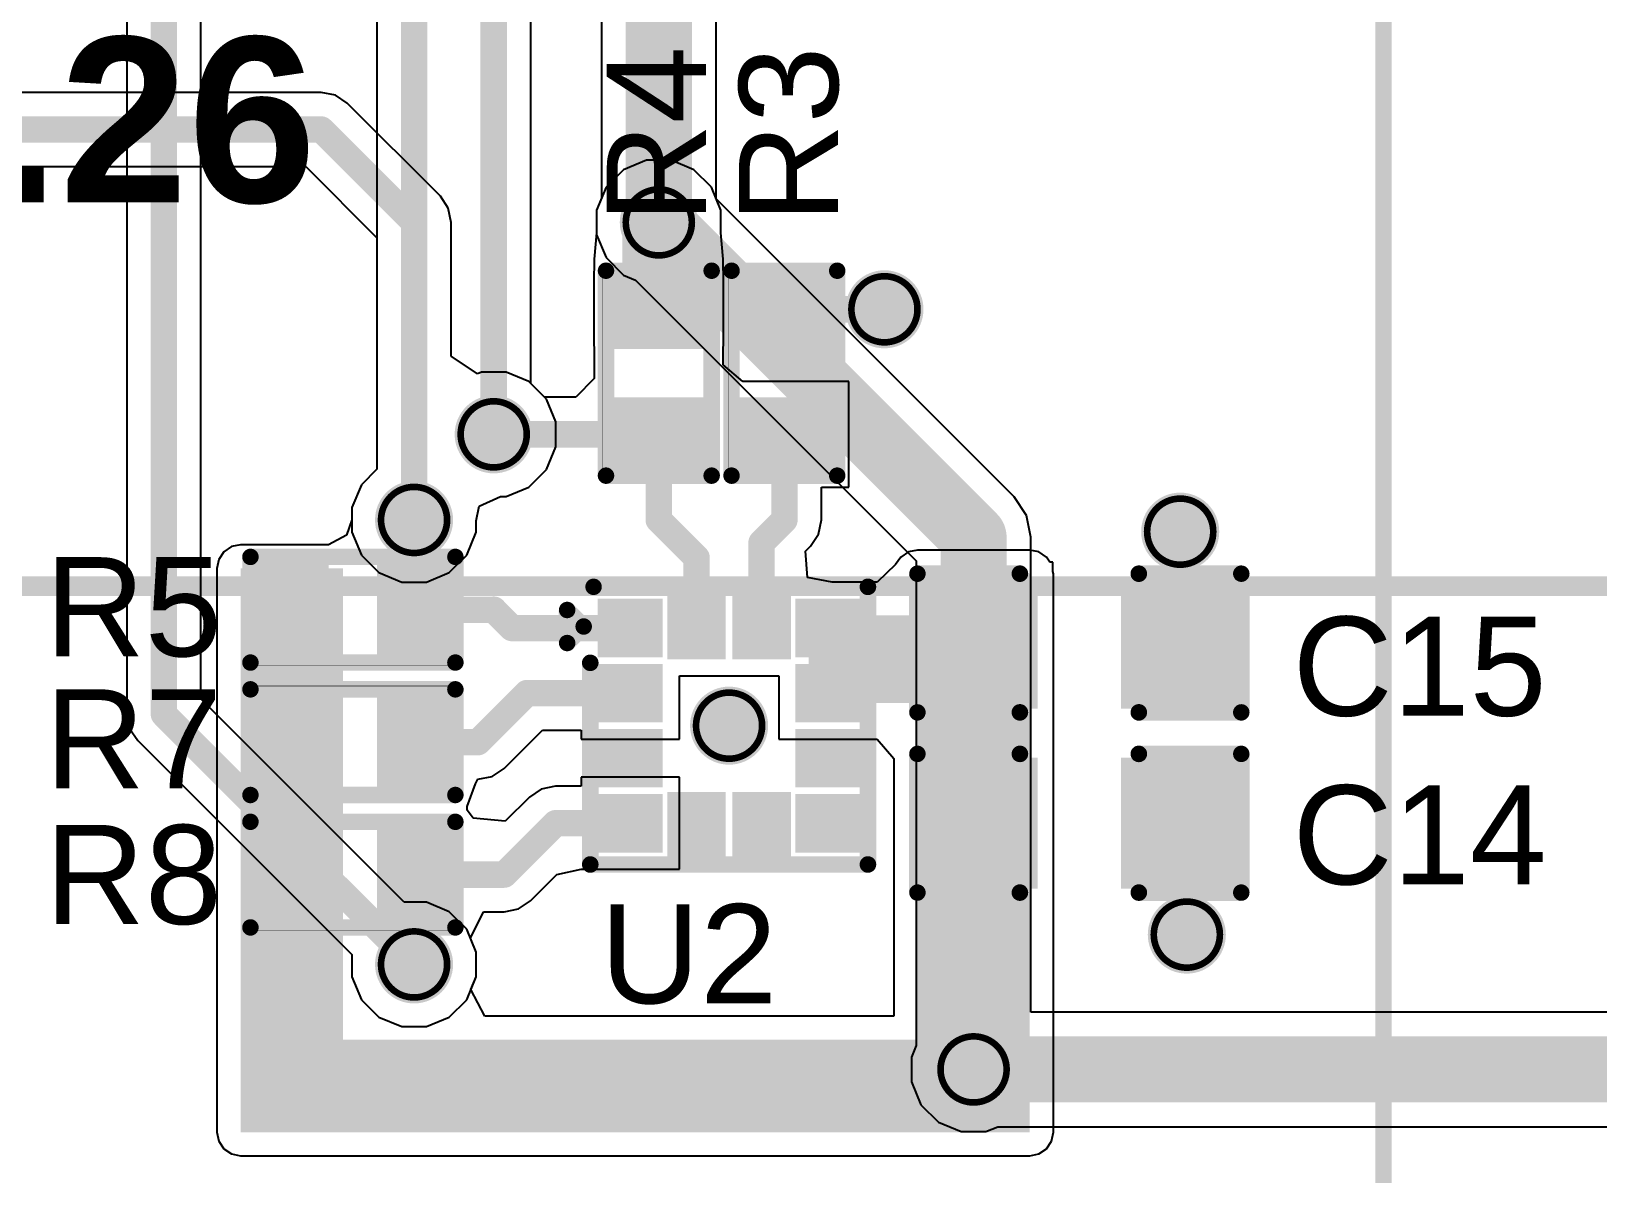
# Model space of a CAD drawing. Header units: inches. Extents: x -18 to 345, y -18 to 43.
# Drawn here: x -10.39 to 1.65, y -12.64 to -3.86 of the extents above; entities that cross this region are included whole.
import ezdxf

# ---------------------------------------------------------------- set-up
doc = ezdxf.new("R2010")
doc.units = ezdxf.units.IN
for name, color, linetype in [('Board Outline', 216, 'Continuous'), ('Bottom Layer', 5, 'Continuous'), ('Bottom Overlay', 54, 'Continuous'), ('Drill Drawing', 1, 'Continuous'), ('Mechanical 1', 6, 'Continuous'), ('Top Layer', 1, 'Continuous'), ('Top Overlay', 2, 'Continuous'), ('Top Paste', 8, 'Continuous'), ('Top Solder', 216, 'Continuous'), ('Via Holes', 16, 'Continuous')]:
    doc.layers.add(name, color=color, linetype=linetype)
doc.styles.add('Arial', font='', dxfattribs={"height": 0.2})
doc.styles.add('Arial_Bold', font='', dxfattribs={"height": 0.2})
doc.styles.get('Arial').set_extended_font_data('Arial')
doc.styles.get('Arial_Bold').set_extended_font_data('Arial', bold=True)

# ---------------------------------------------------------------- blocks, each defined once
blk = doc.blocks.new('12_LGA__2_2__5')
at = {"layer": 'Top Layer'}
for points in [[(-0.96, 0.925), (-0.56, 0.925), (-0.56, 0.575), (-0.96, 0.575)], [(-0.425, 0.96), (-0.075, 0.96), (-0.075, 0.56), (-0.425, 0.56)], [(0.075, 0.96), (0.425, 0.96), (0.425, 0.56), (0.075, 0.56)], [(0.56, 0.925), (0.96, 0.925), (0.96, 0.575), (0.56, 0.575)], [(-0.96, 0.425), (-0.56, 0.425), (-0.56, 0.075), (-0.96, 0.075)], [(0.56, 0.425), (0.96, 0.425), (0.96, 0.075), (0.56, 0.075)], [(-0.96, -0.075), (-0.56, -0.075), (-0.56, -0.425), (-0.96, -0.425)], [(0.56, -0.075), (0.96, -0.075), (0.96, -0.425), (0.56, -0.425)], [(-0.96, -0.575), (-0.56, -0.575), (-0.56, -0.925), (-0.96, -0.925)], [(-0.425, -0.56), (-0.075, -0.56), (-0.075, -0.96), (-0.425, -0.96)], [(0.075, -0.56), (0.425, -0.56), (0.425, -0.96), (0.075, -0.96)], [(0.56, -0.575), (0.96, -0.575), (0.96, -0.925), (0.56, -0.925)]]:
    blk.add_hatch(color=1, dxfattribs=at).paths.add_polyline_path(points)
at = {"layer": 'Top Paste'}
for points in [[(-0.96, 0.925), (-0.56, 0.925), (-0.56, 0.575), (-0.96, 0.575)], [(-0.425, 0.96), (-0.075, 0.96), (-0.075, 0.56), (-0.425, 0.56)], [(0.075, 0.96), (0.425, 0.96), (0.425, 0.56), (0.075, 0.56)], [(0.56, 0.925), (0.96, 0.925), (0.96, 0.575), (0.56, 0.575)], [(-0.96, 0.425), (-0.56, 0.425), (-0.56, 0.075), (-0.96, 0.075)], [(0.56, 0.425), (0.96, 0.425), (0.96, 0.075), (0.56, 0.075)], [(-0.96, -0.075), (-0.56, -0.075), (-0.56, -0.425), (-0.96, -0.425)], [(0.56, -0.075), (0.96, -0.075), (0.96, -0.425), (0.56, -0.425)], [(-0.96, -0.575), (-0.56, -0.575), (-0.56, -0.925), (-0.96, -0.925)], [(-0.425, -0.56), (-0.075, -0.56), (-0.075, -0.96), (-0.425, -0.96)], [(0.075, -0.56), (0.425, -0.56), (0.425, -0.96), (0.075, -0.96)], [(0.56, -0.575), (0.96, -0.575), (0.96, -0.925), (0.56, -0.925)]]:
    blk.add_hatch(color=8, dxfattribs=at).paths.add_polyline_path(points)
at = {"layer": 'Top Solder'}
for points in [[(-1.01, 0.975), (-0.51, 0.975), (-0.51, 0.525), (-1.01, 0.525)], [(-0.475, 1.01), (-0.025, 1.01), (-0.025, 0.51), (-0.475, 0.51)], [(0.025, 1.01), (0.475, 1.01), (0.475, 0.51), (0.025, 0.51)], [(0.51, 0.975), (1.01, 0.975), (1.01, 0.525), (0.51, 0.525)], [(-1.01, 0.475), (-0.51, 0.475), (-0.51, 0.025), (-1.01, 0.025)], [(0.51, 0.475), (1.01, 0.475), (1.01, 0.025), (0.51, 0.025)], [(-1.01, -0.025), (-0.51, -0.025), (-0.51, -0.475), (-1.01, -0.475)], [(0.51, -0.025), (1.01, -0.025), (1.01, -0.475), (0.51, -0.475)], [(-1.01, -0.525), (-0.51, -0.525), (-0.51, -0.975), (-1.01, -0.975)], [(-0.475, -0.51), (-0.025, -0.51), (-0.025, -1.01), (-0.475, -1.01)], [(0.025, -0.51), (0.475, -0.51), (0.475, -1.01), (0.025, -1.01)], [(0.51, -0.525), (1.01, -0.525), (1.01, -0.975), (0.51, -0.975)]]:
    blk.add_hatch(color=216, dxfattribs=at).paths.add_polyline_path(points)
at = {"layer": 'Top Overlay'}
for points in [[(-1.041, 1.067, 0.127, 0.127, 0), (1.067, 1.067, 0.127, 0.127, 0)], [(1.067, -1.067, 0.127, 0.127, 0), (1.067, 1.067, 0.127, 0.127, 0)], [(-1.245, 0.635, 0.127, 0.127, 0), (-1.245, 0.889, 0.127, 0.127, 0)], [(-1.245, 0.889, 0.127, 0.127, 0), (-1.118, 0.762, 0.127, 0.127, 0)], [(-1.245, 0.635, 0.127, 0.127, 0), (-1.118, 0.762, 0.127, 0.127, 0)], [(-1.067, -1.067, 0.127, 0.127, 0), (-1.067, 0.483, 0.127, 0.127, 0)], [(-1.067, -1.067, 0.127, 0.127, 0), (1.067, -1.067, 0.127, 0.127, 0)]]:
    blk.add_lwpolyline(points, format="xyseb", dxfattribs=at)
for points in [[(-1.073, 1.067, 0.0635, 0.0635, 1), (-1.01, 1.067, 0.0635, 0.0635, 1)], [(1.035, 1.067, 0.0635, 0.0635, 1), (1.099, 1.067, 0.0635, 0.0635, 1)], [(1.035, 1.067, 0.0635, 0.0635, 1), (1.099, 1.067, 0.0635, 0.0635, 1)], [(-1.276, 0.889, 0.0635, 0.0635, 1), (-1.213, 0.889, 0.0635, 0.0635, 1)], [(-1.276, 0.889, 0.0635, 0.0635, 1), (-1.213, 0.889, 0.0635, 0.0635, 1)], [(-1.149, 0.762, 0.0635, 0.0635, 1), (-1.086, 0.762, 0.0635, 0.0635, 1)], [(-1.149, 0.762, 0.0635, 0.0635, 1), (-1.086, 0.762, 0.0635, 0.0635, 1)], [(-1.276, 0.635, 0.0635, 0.0635, 1), (-1.213, 0.635, 0.0635, 0.0635, 1)], [(-1.276, 0.635, 0.0635, 0.0635, 1), (-1.213, 0.635, 0.0635, 0.0635, 1)], [(-1.099, 0.483, 0.0635, 0.0635, 1), (-1.035, 0.483, 0.0635, 0.0635, 1)], [(-1.099, -1.067, 0.0635, 0.0635, 1), (-1.035, -1.067, 0.0635, 0.0635, 1)], [(-1.099, -1.067, 0.0635, 0.0635, 1), (-1.035, -1.067, 0.0635, 0.0635, 1)], [(1.035, -1.067, 0.0635, 0.0635, 1), (1.099, -1.067, 0.0635, 0.0635, 1)], [(1.035, -1.067, 0.0635, 0.0635, 1), (1.099, -1.067, 0.0635, 0.0635, 1)]]:
    blk.add_lwpolyline(points, format="xyseb", close=True, dxfattribs=at)
blk = doc.blocks.new('R___0402_13')
at = {"layer": 'Top Layer'}
for points in [[(-0.699, -0.318), (-0.699, 0.318), (-0.241, 0.318), (-0.241, -0.318)], [(0.241, -0.318), (0.241, 0.318), (0.699, 0.318), (0.699, -0.318)]]:
    blk.add_hatch(color=1, dxfattribs=at).paths.add_polyline_path(points)
at = {"layer": 'Top Paste'}
for points in [[(-0.699, -0.318), (-0.699, 0.318), (-0.241, 0.318), (-0.241, -0.318)], [(0.241, -0.318), (0.241, 0.318), (0.699, 0.318), (0.699, -0.318)]]:
    blk.add_hatch(color=8, dxfattribs=at).paths.add_polyline_path(points)
at = {"layer": 'Top Solder'}
for points in [[(-0.754, -0.373), (-0.754, 0.373), (-0.186, 0.373), (-0.186, -0.373)], [(0.186, -0.373), (0.186, 0.373), (0.754, 0.373), (0.754, -0.373)]]:
    blk.add_hatch(color=216, dxfattribs=at).paths.add_polyline_path(points)
at = {"layer": 'Top Overlay'}
for points in [[(-0.787, -0.406, 0.127, 0.127, 0), (-0.787, 0.406, 0.127, 0.127, 0)], [(-0.787, 0.406, 0.127, 0.127, 0), (0.787, 0.406, 0.127, 0.127, 0)], [(0.787, -0.406, 0.127, 0.127, 0), (0.787, 0.406, 0.127, 0.127, 0)], [(-0.787, -0.406, 0.127, 0.127, 0), (0.787, -0.406, 0.127, 0.127, 0)], [(-0.813, -0.432, 0.00323, 0.00323, 0), (0.813, -0.432, 0.00323, 0.00323, 0)]]:
    blk.add_lwpolyline(points, format="xyseb", dxfattribs=at)
for points in [[(-0.819, 0.406, 0.0635, 0.0635, 1), (-0.756, 0.406, 0.0635, 0.0635, 1)], [(-0.819, 0.406, 0.0635, 0.0635, 1), (-0.756, 0.406, 0.0635, 0.0635, 1)], [(0.756, 0.406, 0.0635, 0.0635, 1), (0.819, 0.406, 0.0635, 0.0635, 1)], [(0.756, 0.406, 0.0635, 0.0635, 1), (0.819, 0.406, 0.0635, 0.0635, 1)], [(-0.819, -0.406, 0.0635, 0.0635, 1), (-0.756, -0.406, 0.0635, 0.0635, 1)], [(-0.819, -0.406, 0.0635, 0.0635, 1), (-0.756, -0.406, 0.0635, 0.0635, 1)], [(0.756, -0.406, 0.0635, 0.0635, 1), (0.819, -0.406, 0.0635, 0.0635, 1)], [(0.756, -0.406, 0.0635, 0.0635, 1), (0.819, -0.406, 0.0635, 0.0635, 1)], [(-0.814, -0.432, 0.00161, 0.00161, 1), (-0.812, -0.432, 0.00161, 0.00161, 1)], [(0.812, -0.432, 0.00161, 0.00161, 1), (0.814, -0.432, 0.00161, 0.00161, 1)]]:
    blk.add_lwpolyline(points, format="xyseb", close=True, dxfattribs=at)
blk = doc.blocks.new('R___0402_14')
at = {"layer": 'Top Layer'}
for points in [[(-0.699, -0.318), (-0.699, 0.318), (-0.241, 0.318), (-0.241, -0.318)], [(0.241, -0.318), (0.241, 0.318), (0.699, 0.318), (0.699, -0.318)]]:
    blk.add_hatch(color=1, dxfattribs=at).paths.add_polyline_path(points)
at = {"layer": 'Top Paste'}
for points in [[(-0.699, -0.318), (-0.699, 0.318), (-0.241, 0.318), (-0.241, -0.318)], [(0.241, -0.318), (0.241, 0.318), (0.699, 0.318), (0.699, -0.318)]]:
    blk.add_hatch(color=8, dxfattribs=at).paths.add_polyline_path(points)
at = {"layer": 'Top Solder'}
for points in [[(-0.754, -0.373), (-0.754, 0.373), (-0.186, 0.373), (-0.186, -0.373)], [(0.186, -0.373), (0.186, 0.373), (0.754, 0.373), (0.754, -0.373)]]:
    blk.add_hatch(color=216, dxfattribs=at).paths.add_polyline_path(points)
at = {"layer": 'Top Overlay'}
for points in [[(-0.787, 0.406, 0.127, 0.127, 0), (-0.787, -0.406, 0.127, 0.127, 0)], [(0.787, 0.406, 0.127, 0.127, 0), (-0.787, 0.406, 0.127, 0.127, 0)], [(0.787, 0.406, 0.127, 0.127, 0), (0.787, -0.406, 0.127, 0.127, 0)], [(0.787, -0.406, 0.127, 0.127, 0), (-0.787, -0.406, 0.127, 0.127, 0)], [(0.813, -0.432, 0.00323, 0.00323, 0), (-0.813, -0.432, 0.00323, 0.00323, 0)]]:
    blk.add_lwpolyline(points, format="xyseb", dxfattribs=at)
for points in [[(-0.819, 0.406, 0.0635, 0.0635, 1), (-0.756, 0.406, 0.0635, 0.0635, 1)], [(-0.819, 0.406, 0.0635, 0.0635, 1), (-0.756, 0.406, 0.0635, 0.0635, 1)], [(0.756, 0.406, 0.0635, 0.0635, 1), (0.819, 0.406, 0.0635, 0.0635, 1)], [(0.756, 0.406, 0.0635, 0.0635, 1), (0.819, 0.406, 0.0635, 0.0635, 1)], [(-0.819, -0.406, 0.0635, 0.0635, 1), (-0.756, -0.406, 0.0635, 0.0635, 1)], [(-0.819, -0.406, 0.0635, 0.0635, 1), (-0.756, -0.406, 0.0635, 0.0635, 1)], [(0.756, -0.406, 0.0635, 0.0635, 1), (0.819, -0.406, 0.0635, 0.0635, 1)], [(0.756, -0.406, 0.0635, 0.0635, 1), (0.819, -0.406, 0.0635, 0.0635, 1)], [(-0.814, -0.432, 0.00161, 0.00161, 1), (-0.812, -0.432, 0.00161, 0.00161, 1)], [(0.812, -0.432, 0.00161, 0.00161, 1), (0.814, -0.432, 0.00161, 0.00161, 1)]]:
    blk.add_lwpolyline(points, format="xyseb", close=True, dxfattribs=at)
blk = doc.blocks.new('R___0402_16')
at = {"layer": 'Top Layer'}
for points in [[(-0.699, -0.318), (-0.699, 0.318), (-0.241, 0.318), (-0.241, -0.318)], [(0.241, -0.318), (0.241, 0.318), (0.699, 0.318), (0.699, -0.318)]]:
    blk.add_hatch(color=1, dxfattribs=at).paths.add_polyline_path(points)
at = {"layer": 'Top Paste'}
for points in [[(-0.699, -0.318), (-0.699, 0.318), (-0.241, 0.318), (-0.241, -0.318)], [(0.241, -0.318), (0.241, 0.318), (0.699, 0.318), (0.699, -0.318)]]:
    blk.add_hatch(color=8, dxfattribs=at).paths.add_polyline_path(points)
at = {"layer": 'Top Solder'}
for points in [[(-0.754, -0.373), (-0.754, 0.373), (-0.186, 0.373), (-0.186, -0.373)], [(0.186, -0.373), (0.186, 0.373), (0.754, 0.373), (0.754, -0.373)]]:
    blk.add_hatch(color=216, dxfattribs=at).paths.add_polyline_path(points)
at = {"layer": 'Top Overlay'}
for points in [[(-0.787, -0.406, 0.127, 0.127, 0), (-0.787, 0.406, 0.127, 0.127, 0)], [(-0.787, 0.406, 0.127, 0.127, 0), (0.787, 0.406, 0.127, 0.127, 0)], [(0.787, -0.406, 0.127, 0.127, 0), (0.787, 0.406, 0.127, 0.127, 0)], [(-0.787, -0.406, 0.127, 0.127, 0), (0.787, -0.406, 0.127, 0.127, 0)], [(-0.813, -0.432, 0.00323, 0.00323, 0), (0.813, -0.432, 0.00323, 0.00323, 0)]]:
    blk.add_lwpolyline(points, format="xyseb", dxfattribs=at)
for points in [[(-0.819, 0.406, 0.0635, 0.0635, 1), (-0.756, 0.406, 0.0635, 0.0635, 1)], [(-0.819, 0.406, 0.0635, 0.0635, 1), (-0.756, 0.406, 0.0635, 0.0635, 1)], [(0.756, 0.406, 0.0635, 0.0635, 1), (0.819, 0.406, 0.0635, 0.0635, 1)], [(0.756, 0.406, 0.0635, 0.0635, 1), (0.819, 0.406, 0.0635, 0.0635, 1)], [(-0.819, -0.406, 0.0635, 0.0635, 1), (-0.756, -0.406, 0.0635, 0.0635, 1)], [(-0.819, -0.406, 0.0635, 0.0635, 1), (-0.756, -0.406, 0.0635, 0.0635, 1)], [(0.756, -0.406, 0.0635, 0.0635, 1), (0.819, -0.406, 0.0635, 0.0635, 1)], [(0.756, -0.406, 0.0635, 0.0635, 1), (0.819, -0.406, 0.0635, 0.0635, 1)], [(-0.814, -0.432, 0.00161, 0.00161, 1), (-0.812, -0.432, 0.00161, 0.00161, 1)], [(0.812, -0.432, 0.00161, 0.00161, 1), (0.814, -0.432, 0.00161, 0.00161, 1)]]:
    blk.add_lwpolyline(points, format="xyseb", close=True, dxfattribs=at)
blk = doc.blocks.new('R___0402_17')
at = {"layer": 'Top Layer'}
for points in [[(-0.699, -0.318), (-0.699, 0.317), (-0.241, 0.317), (-0.241, -0.318)], [(0.241, -0.318), (0.241, 0.317), (0.699, 0.317), (0.699, -0.318)]]:
    blk.add_hatch(color=1, dxfattribs=at).paths.add_polyline_path(points)
at = {"layer": 'Top Paste'}
for points in [[(-0.699, -0.318), (-0.699, 0.317), (-0.241, 0.317), (-0.241, -0.318)], [(0.241, -0.318), (0.241, 0.317), (0.699, 0.317), (0.699, -0.318)]]:
    blk.add_hatch(color=8, dxfattribs=at).paths.add_polyline_path(points)
at = {"layer": 'Top Solder'}
for points in [[(-0.754, -0.373), (-0.754, 0.373), (-0.186, 0.373), (-0.186, -0.373)], [(0.186, -0.373), (0.186, 0.373), (0.754, 0.373), (0.754, -0.373)]]:
    blk.add_hatch(color=216, dxfattribs=at).paths.add_polyline_path(points)
at = {"layer": 'Top Overlay'}
for points in [[(-0.787, -0.406, 0.127, 0.127, 0), (-0.787, 0.406, 0.127, 0.127, 0)], [(0.787, 0.406, 0.127, 0.127, 0), (-0.787, 0.406, 0.127, 0.127, 0)], [(0.787, -0.406, 0.127, 0.127, 0), (0.787, 0.406, 0.127, 0.127, 0)], [(0.787, -0.406, 0.127, 0.127, 0), (-0.787, -0.406, 0.127, 0.127, 0)], [(0.813, -0.432, 0.00323, 0.00323, 0), (-0.813, -0.432, 0.00323, 0.00323, 0)]]:
    blk.add_lwpolyline(points, format="xyseb", dxfattribs=at)
for points in [[(-0.819, 0.406, 0.0635, 0.0635, 1), (-0.756, 0.406, 0.0635, 0.0635, 1)], [(-0.819, 0.406, 0.0635, 0.0635, 1), (-0.756, 0.406, 0.0635, 0.0635, 1)], [(0.756, 0.406, 0.0635, 0.0635, 1), (0.819, 0.406, 0.0635, 0.0635, 1)], [(0.756, 0.406, 0.0635, 0.0635, 1), (0.819, 0.406, 0.0635, 0.0635, 1)], [(-0.819, -0.406, 0.0635, 0.0635, 1), (-0.756, -0.406, 0.0635, 0.0635, 1)], [(-0.819, -0.406, 0.0635, 0.0635, 1), (-0.756, -0.406, 0.0635, 0.0635, 1)], [(0.756, -0.406, 0.0635, 0.0635, 1), (0.819, -0.406, 0.0635, 0.0635, 1)], [(0.756, -0.406, 0.0635, 0.0635, 1), (0.819, -0.406, 0.0635, 0.0635, 1)], [(-0.814, -0.432, 0.00161, 0.00161, 1), (-0.812, -0.432, 0.00161, 0.00161, 1)], [(0.812, -0.432, 0.00161, 0.00161, 1), (0.814, -0.432, 0.00161, 0.00161, 1)]]:
    blk.add_lwpolyline(points, format="xyseb", close=True, dxfattribs=at)
blk = doc.blocks.new('R___0402_18')
at = {"layer": 'Top Layer'}
for points in [[(-0.699, -0.318), (-0.699, 0.317), (-0.241, 0.317), (-0.241, -0.318)], [(0.241, -0.318), (0.241, 0.317), (0.699, 0.317), (0.699, -0.318)]]:
    blk.add_hatch(color=1, dxfattribs=at).paths.add_polyline_path(points)
at = {"layer": 'Top Paste'}
for points in [[(-0.699, -0.318), (-0.699, 0.317), (-0.241, 0.317), (-0.241, -0.318)], [(0.241, -0.318), (0.241, 0.317), (0.699, 0.317), (0.699, -0.318)]]:
    blk.add_hatch(color=8, dxfattribs=at).paths.add_polyline_path(points)
at = {"layer": 'Top Solder'}
for points in [[(-0.754, -0.373), (-0.754, 0.373), (-0.186, 0.373), (-0.186, -0.373)], [(0.186, -0.373), (0.186, 0.373), (0.754, 0.373), (0.754, -0.373)]]:
    blk.add_hatch(color=216, dxfattribs=at).paths.add_polyline_path(points)
at = {"layer": 'Top Overlay'}
for points in [[(-0.787, -0.406, 0.127, 0.127, 0), (-0.787, 0.406, 0.127, 0.127, 0)], [(0.787, 0.406, 0.127, 0.127, 0), (-0.787, 0.406, 0.127, 0.127, 0)], [(0.787, -0.406, 0.127, 0.127, 0), (0.787, 0.406, 0.127, 0.127, 0)], [(0.787, -0.406, 0.127, 0.127, 0), (-0.787, -0.406, 0.127, 0.127, 0)], [(0.813, -0.432, 0.00323, 0.00323, 0), (-0.813, -0.432, 0.00323, 0.00323, 0)]]:
    blk.add_lwpolyline(points, format="xyseb", dxfattribs=at)
for points in [[(-0.819, 0.406, 0.0635, 0.0635, 1), (-0.756, 0.406, 0.0635, 0.0635, 1)], [(-0.819, 0.406, 0.0635, 0.0635, 1), (-0.756, 0.406, 0.0635, 0.0635, 1)], [(0.756, 0.406, 0.0635, 0.0635, 1), (0.819, 0.406, 0.0635, 0.0635, 1)], [(0.756, 0.406, 0.0635, 0.0635, 1), (0.819, 0.406, 0.0635, 0.0635, 1)], [(-0.819, -0.406, 0.0635, 0.0635, 1), (-0.756, -0.406, 0.0635, 0.0635, 1)], [(-0.819, -0.406, 0.0635, 0.0635, 1), (-0.756, -0.406, 0.0635, 0.0635, 1)], [(0.756, -0.406, 0.0635, 0.0635, 1), (0.819, -0.406, 0.0635, 0.0635, 1)], [(0.756, -0.406, 0.0635, 0.0635, 1), (0.819, -0.406, 0.0635, 0.0635, 1)], [(-0.814, -0.432, 0.00161, 0.00161, 1), (-0.812, -0.432, 0.00161, 0.00161, 1)], [(0.812, -0.432, 0.00161, 0.00161, 1), (0.814, -0.432, 0.00161, 0.00161, 1)]]:
    blk.add_lwpolyline(points, format="xyseb", close=True, dxfattribs=at)
blk = doc.blocks.new('CR2032_BS_6_1_B_25')
at = {"layer": 'Bottom Overlay'}
blk.add_lwpolyline([(-11.286, -8.122, 0.152, 0.152, 0), (10.967, -8.122, 0.152, 0.152, 0)], format="xyseb", dxfattribs=at)
blk = doc.blocks.new('C___0603_29')
at = {"layer": 'Top Layer'}
for points in [[(-0.381, 0.445), (-0.381, -0.445), (-1.143, -0.445), (-1.143, 0.445)], [(1.143, 0.445), (1.143, -0.445), (0.381, -0.445), (0.381, 0.445)]]:
    blk.add_hatch(color=1, dxfattribs=at).paths.add_polyline_path(points)
at = {"layer": 'Top Paste'}
for points in [[(-0.381, 0.445), (-0.381, -0.445), (-1.143, -0.445), (-1.143, 0.445)], [(1.143, 0.445), (1.143, -0.445), (0.381, -0.445), (0.381, 0.445)]]:
    blk.add_hatch(color=8, dxfattribs=at).paths.add_polyline_path(points)
at = {"layer": 'Top Solder'}
for points in [[(-0.321, 0.504), (-0.321, -0.504), (-1.203, -0.504), (-1.203, 0.504)], [(1.203, 0.504), (1.203, -0.504), (0.321, -0.504), (0.321, 0.504)]]:
    blk.add_hatch(color=216, dxfattribs=at).paths.add_polyline_path(points)
at = {"layer": 'Top Overlay'}
for points in [[(-1.245, -0.533, 0.127, 0.127, 0), (-1.245, 0.533, 0.127, 0.127, 0)], [(-1.245, 0.533, 0.127, 0.127, 0), (-0.457, 0.533, 0.127, 0.127, 0)], [(0.457, 0.533, 0.127, 0.127, 0), (1.245, 0.533, 0.127, 0.127, 0)], [(1.245, -0.533, 0.127, 0.127, 0), (1.245, 0.533, 0.127, 0.127, 0)], [(-1.245, -0.533, 0.127, 0.127, 0), (-0.457, -0.533, 0.127, 0.127, 0)], [(0.457, -0.533, 0.127, 0.127, 0), (1.245, -0.533, 0.127, 0.127, 0)]]:
    blk.add_lwpolyline(points, format="xyseb", dxfattribs=at)
for points in [[(-1.276, 0.533, 0.0635, 0.0635, 1), (-1.213, 0.533, 0.0635, 0.0635, 1)], [(-1.276, 0.533, 0.0635, 0.0635, 1), (-1.213, 0.533, 0.0635, 0.0635, 1)], [(-0.489, 0.533, 0.0635, 0.0635, 1), (-0.425, 0.533, 0.0635, 0.0635, 1)], [(0.425, 0.533, 0.0635, 0.0635, 1), (0.489, 0.533, 0.0635, 0.0635, 1)], [(1.213, 0.533, 0.0635, 0.0635, 1), (1.276, 0.533, 0.0635, 0.0635, 1)], [(1.213, 0.533, 0.0635, 0.0635, 1), (1.276, 0.533, 0.0635, 0.0635, 1)], [(-1.276, -0.533, 0.0635, 0.0635, 1), (-1.213, -0.533, 0.0635, 0.0635, 1)], [(-1.276, -0.533, 0.0635, 0.0635, 1), (-1.213, -0.533, 0.0635, 0.0635, 1)], [(-0.489, -0.533, 0.0635, 0.0635, 1), (-0.425, -0.533, 0.0635, 0.0635, 1)], [(0.425, -0.533, 0.0635, 0.0635, 1), (0.489, -0.533, 0.0635, 0.0635, 1)], [(1.213, -0.533, 0.0635, 0.0635, 1), (1.276, -0.533, 0.0635, 0.0635, 1)], [(1.213, -0.533, 0.0635, 0.0635, 1), (1.276, -0.533, 0.0635, 0.0635, 1)]]:
    blk.add_lwpolyline(points, format="xyseb", close=True, dxfattribs=at)
blk = doc.blocks.new('C___0603_30')
at = {"layer": 'Top Layer'}
for points in [[(-0.381, 0.445), (-0.381, -0.445), (-1.143, -0.445), (-1.143, 0.445)], [(1.143, 0.445), (1.143, -0.445), (0.381, -0.445), (0.381, 0.445)]]:
    blk.add_hatch(color=1, dxfattribs=at).paths.add_polyline_path(points)
at = {"layer": 'Top Paste'}
for points in [[(-0.381, 0.445), (-0.381, -0.445), (-1.143, -0.445), (-1.143, 0.445)], [(1.143, 0.445), (1.143, -0.445), (0.381, -0.445), (0.381, 0.445)]]:
    blk.add_hatch(color=8, dxfattribs=at).paths.add_polyline_path(points)
at = {"layer": 'Top Solder'}
for points in [[(-0.321, 0.504), (-0.321, -0.504), (-1.203, -0.504), (-1.203, 0.504)], [(1.203, 0.504), (1.203, -0.504), (0.321, -0.504), (0.321, 0.504)]]:
    blk.add_hatch(color=216, dxfattribs=at).paths.add_polyline_path(points)
at = {"layer": 'Top Overlay'}
for points in [[(-1.245, 0.533, 0.127, 0.127, 0), (-1.245, -0.533, 0.127, 0.127, 0)], [(-0.457, 0.533, 0.127, 0.127, 0), (-1.245, 0.533, 0.127, 0.127, 0)], [(1.245, 0.533, 0.127, 0.127, 0), (0.457, 0.533, 0.127, 0.127, 0)], [(1.245, 0.533, 0.127, 0.127, 0), (1.245, -0.533, 0.127, 0.127, 0)], [(-0.457, -0.533, 0.127, 0.127, 0), (-1.245, -0.533, 0.127, 0.127, 0)], [(1.245, -0.533, 0.127, 0.127, 0), (0.457, -0.533, 0.127, 0.127, 0)]]:
    blk.add_lwpolyline(points, format="xyseb", dxfattribs=at)
for points in [[(-1.276, 0.533, 0.0635, 0.0635, 1), (-1.213, 0.533, 0.0635, 0.0635, 1)], [(-1.276, 0.533, 0.0635, 0.0635, 1), (-1.213, 0.533, 0.0635, 0.0635, 1)], [(-0.489, 0.533, 0.0635, 0.0635, 1), (-0.425, 0.533, 0.0635, 0.0635, 1)], [(0.425, 0.533, 0.0635, 0.0635, 1), (0.489, 0.533, 0.0635, 0.0635, 1)], [(1.213, 0.533, 0.0635, 0.0635, 1), (1.276, 0.533, 0.0635, 0.0635, 1)], [(1.213, 0.533, 0.0635, 0.0635, 1), (1.276, 0.533, 0.0635, 0.0635, 1)], [(-1.276, -0.533, 0.0635, 0.0635, 1), (-1.213, -0.533, 0.0635, 0.0635, 1)], [(-1.276, -0.533, 0.0635, 0.0635, 1), (-1.213, -0.533, 0.0635, 0.0635, 1)], [(-0.489, -0.533, 0.0635, 0.0635, 1), (-0.425, -0.533, 0.0635, 0.0635, 1)], [(0.425, -0.533, 0.0635, 0.0635, 1), (0.489, -0.533, 0.0635, 0.0635, 1)], [(1.213, -0.533, 0.0635, 0.0635, 1), (1.276, -0.533, 0.0635, 0.0635, 1)], [(1.213, -0.533, 0.0635, 0.0635, 1), (1.276, -0.533, 0.0635, 0.0635, 1)]]:
    blk.add_lwpolyline(points, format="xyseb", close=True, dxfattribs=at)

msp = doc.modelspace()

# ---------------------------------------------------------------- hatches: boundary and pattern name
at = {"layer": 'Bottom Layer'}
h = msp.add_hatch(color=5, dxfattribs=at)
edge = h.paths.add_edge_path()
edge.add_arc((-5.569, -5.326), 0.3, 0, 360)
h = msp.add_hatch(color=5, dxfattribs=at)
edge = h.paths.add_edge_path()
edge.add_arc((-3.835, -5.994), 0.3, 0, 360)
h = msp.add_hatch(color=5, dxfattribs=at)
edge = h.paths.add_edge_path()
edge.add_arc((-6.838, -6.955), 0.3, 0, 360)
h = msp.add_hatch(color=5, dxfattribs=at)
edge = h.paths.add_edge_path()
edge.add_arc((-7.45, -7.613), 0.3, 0, 360)
h = msp.add_hatch(color=5, dxfattribs=at)
edge = h.paths.add_edge_path()
edge.add_arc((-1.562, -7.703), 0.3, 0, 360)
h = msp.add_hatch(color=5, dxfattribs=at)
edge = h.paths.add_edge_path()
edge.add_arc((-5.029, -9.194), 0.3, 0, 360)
h = msp.add_hatch(color=5, dxfattribs=at)
edge = h.paths.add_edge_path()
edge.add_arc((-1.511, -10.8), 0.3, 0, 360)
h = msp.add_hatch(color=5, dxfattribs=at)
edge = h.paths.add_edge_path()
edge.add_arc((-7.45, -11.029), 0.3, 0, 360)
h = msp.add_hatch(color=5, dxfattribs=at)
edge = h.paths.add_edge_path()
edge.add_arc((-3.15, -11.836), 0.3, 0, 360)
at = {"layer": 'Top Layer'}
h = msp.add_hatch(color=1, dxfattribs=at)
edge = h.paths.add_edge_path()
edge.add_arc((-5.569, -5.326), 0.3, 0, 360)
h = msp.add_hatch(color=1, dxfattribs=at)
edge = h.paths.add_edge_path()
edge.add_arc((-3.835, -5.994), 0.3, 0, 360)
for points in [[(-5.887, -6.269), (-5.252, -6.269), (-5.252, -5.787), (-5.887, -5.787)], [(-8.783, -12.319), (-7.996, -12.319), (-7.996, -7.986), (-8.783, -7.986)], [(-3.581, -12.319), (-2.718, -12.319), (-2.718, -8.026), (-3.581, -8.026)], [(-4.418, -9.02), (-2.718, -9.02), (-2.718, -8.345), (-4.418, -8.345)], [(-8.783, -12.319), (-2.718, -12.319), (-2.718, -11.608), (-8.783, -11.608)]]:
    msp.add_hatch(color=1, dxfattribs=at).paths.add_polyline_path(points)
h = msp.add_hatch(color=1, dxfattribs=at)
edge = h.paths.add_edge_path()
edge.add_arc((-6.838, -6.955), 0.3, 0, 360)
h = msp.add_hatch(color=1, dxfattribs=at)
edge = h.paths.add_edge_path()
edge.add_arc((-7.45, -7.613), 0.3, 0, 360)
h = msp.add_hatch(color=1, dxfattribs=at)
edge = h.paths.add_edge_path()
edge.add_arc((-1.562, -7.703), 0.3, 0, 360)
h = msp.add_hatch(color=1, dxfattribs=at)
edge = h.paths.add_edge_path()
edge.add_arc((-5.029, -9.194), 0.3, 0, 360)
h = msp.add_hatch(color=1, dxfattribs=at)
edge = h.paths.add_edge_path()
edge.add_arc((-1.511, -10.8), 0.3, 0, 360)
h = msp.add_hatch(color=1, dxfattribs=at)
edge = h.paths.add_edge_path()
edge.add_arc((-7.45, -11.029), 0.3, 0, 360)
h = msp.add_hatch(color=1, dxfattribs=at)
edge = h.paths.add_edge_path()
edge.add_arc((-3.15, -11.836), 0.3, 0, 360)
at = {"layer": 'Via Holes'}
h = msp.add_hatch(color=7, dxfattribs=at)
edge = h.paths.add_edge_path()
edge.add_arc((-5.569, -5.326), 0.15, 0, 360)
h = msp.add_hatch(color=7, dxfattribs=at)
edge = h.paths.add_edge_path()
edge.add_arc((-3.835, -5.994), 0.15, 0, 360)
h = msp.add_hatch(color=7, dxfattribs=at)
edge = h.paths.add_edge_path()
edge.add_arc((-6.838, -6.955), 0.15, 0, 360)
h = msp.add_hatch(color=7, dxfattribs=at)
edge = h.paths.add_edge_path()
edge.add_arc((-7.45, -7.613), 0.15, 0, 360)
h = msp.add_hatch(color=7, dxfattribs=at)
edge = h.paths.add_edge_path()
edge.add_arc((-1.562, -7.703), 0.15, 0, 360)
h = msp.add_hatch(color=7, dxfattribs=at)
edge = h.paths.add_edge_path()
edge.add_arc((-5.029, -9.194), 0.15, 0, 360)
h = msp.add_hatch(color=7, dxfattribs=at)
edge = h.paths.add_edge_path()
edge.add_arc((-1.511, -10.8), 0.15, 0, 360)
h = msp.add_hatch(color=7, dxfattribs=at)
edge = h.paths.add_edge_path()
edge.add_arc((-7.45, -11.029), 0.15, 0, 360)
h = msp.add_hatch(color=7, dxfattribs=at)
edge = h.paths.add_edge_path()
edge.add_arc((-3.15, -11.836), 0.15, 0, 360)

# ---------------------------------------------------------------- linework, layer by layer
at = {"layer": 'Board Outline'}
msp.add_lwpolyline([(17.5, 0, 0.076, 0.076, 1), (-17.5, 0, 0.076, 0.076, 1)], format="xyseb", close=True, dxfattribs=at)
at = {"layer": 'Bottom Layer'}
for p, q in [((-7.735, 6.188), (-7.735, -7.222)), ((-6.01, 1.136), (-6.01, -5.141)), ((-5.129, -5.141), (-5.129, 0.954)), ((-9.657, -2.651), (-9.657, -9.106)), ((-9.088, -8.988), (-9.088, -2.651)), ((-6.553, -6.564), (-6.553, -3.117)), ((-6.01, -5.141), (-6.047, -5.231)), ((-5.127, -5.146), (-5.129, -5.141)), ((-2.838, -7.435), (-5.127, -5.146)), ((-6.047, -5.231), (-6.047, -5.421)), ((-6.047, -5.421), (-5.974, -5.597)), ((-5.974, -5.597), (-5.84, -5.731)), ((-5.84, -5.731), (-5.749, -5.769)), ((-5.749, -5.769), (-3.59, -7.928)), ((-6.433, -6.685), (-6.553, -6.564)), ((-6.36, -6.86), (-6.433, -6.685)), ((-6.36, -7.05), (-6.36, -6.86)), ((-6.433, -7.226), (-6.36, -7.05)), ((-7.735, -7.222), (-7.855, -7.343)), ((-7.855, -7.343), (-7.928, -7.518)), ((-6.568, -7.36), (-6.433, -7.226)), ((-6.949, -7.507), (-6.787, -7.433)), ((-6.787, -7.433), (-6.743, -7.433)), ((-6.743, -7.433), (-6.568, -7.36)), ((-2.743, -7.578), (-2.838, -7.435)), ((-7.928, -7.518), (-7.928, -7.708)), ((-6.972, -7.621), (-6.949, -7.507)), ((-2.709, -7.746), (-2.743, -7.578)), ((-6.972, -7.708), (-6.972, -7.621)), ((-7.928, -7.708), (-7.855, -7.884)), ((-7.045, -7.884), (-6.972, -7.708)), ((-2.709, -11.396), (-2.709, -7.746)), ((-7.855, -7.884), (-7.721, -8.018)), ((-7.179, -8.018), (-7.045, -7.884)), ((-3.59, -7.928), (-3.59, -11.651)), ((-7.721, -8.018), (-7.545, -8.091)), ((-7.355, -8.091), (-7.179, -8.018)), ((-7.545, -8.091), (-7.355, -8.091)), ((-7.525, -10.551), (-9.088, -8.988)), ((-9.657, -9.106), (-9.657, -9.106)), ((-9.657, -9.106), (-9.636, -9.215)), ((-9.636, -9.215), (-9.574, -9.308)), ((-9.574, -9.308), (-7.928, -10.954)), ((-7.355, -10.551), (-7.525, -10.551)), ((-7.179, -10.624), (-7.355, -10.551)), ((-7.045, -10.758), (-7.179, -10.624)), ((-6.972, -10.934), (-7.045, -10.758)), ((-7.928, -10.954), (-7.928, -11.124)), ((-6.972, -11.124), (-6.972, -10.934)), ((-7.928, -11.124), (-7.855, -11.3)), ((-7.045, -11.3), (-6.972, -11.124)), ((-7.855, -11.3), (-7.721, -11.434)), ((-7.179, -11.434), (-7.045, -11.3)), ((-7.721, -11.434), (-7.545, -11.507)), ((-7.355, -11.507), (-7.179, -11.434)), ((2.058, -11.396), (-2.709, -11.396)), ((-7.545, -11.507), (-7.355, -11.507)), ((-3.59, -11.651), (-3.627, -11.741)), ((-3.627, -11.741), (-3.627, -11.931)), ((-3.627, -11.931), (-3.555, -12.107)), ((-3.555, -12.107), (-3.42, -12.241)), ((-3.42, -12.241), (-3.245, -12.314)), ((-3.055, -12.314), (-2.964, -12.277)), ((-2.964, -12.277), (1.875, -12.277)), ((-3.245, -12.314), (-3.055, -12.314))]:
    msp.add_line(p, q, dxfattribs=at)
for points in [[(-7.45, -7.613, 0.203, 0.203, 0), (-7.45, 6.579, 0.203, 0.203, 0)], [(-5.569, -5.289, 0.508, 0.508, 0), (-5.569, 1.136, 0.508, 0.508, 0)], [(-9.373, -9.106, 0.203, 0.203, 0), (-9.373, -2.261, 0.203, 0.203, 0)], [(-6.838, -6.848, 0.203, 0.203, 0), (-6.838, -3.117, 0.203, 0.203, 0)], [(-5.588, -5.308, 0.508, 0.508, 0), (-5.569, -5.289, 0.508, 0.508, 0)], [(-5.588, -5.308, 0.508, 0.508, 0), (-5.569, -5.326, 0.508, 0.508, 0)], [(-5.569, -5.326, 0.508, 0.508, 0), (-3.15, -7.746, 0.508, 0.508, 0)], [(-6.838, -6.955, 0.203, 0.203, 0), (-6.838, -6.848, 0.203, 0.203, 0)], [(-3.15, -11.836, 0.508, 0.508, 0), (-3.15, -7.746, 0.508, 0.508, 0)], [(-9.373, -9.106, 0.203, 0.203, 0), (-7.45, -11.029, 0.203, 0.203, 0)], [(-3.15, -11.836, 0.508, 0.508, 0), (2.058, -11.836, 0.508, 0.508, 0)]]:
    msp.add_lwpolyline(points, format="xyseb", dxfattribs=at)
for points in [[(-5.715, -5.308, 0.254, 0.254, 1), (-5.461, -5.308, 0.254, 0.254, 1)], [(-5.715, -5.308, 0.254, 0.254, 1), (-5.461, -5.308, 0.254, 0.254, 1)], [(-5.696, -5.289, 0.254, 0.254, 1), (-5.442, -5.289, 0.254, 0.254, 1)], [(-5.696, -5.289, 0.254, 0.254, 1), (-5.442, -5.289, 0.254, 0.254, 1)], [(-5.696, -5.326, 0.254, 0.254, 1), (-5.442, -5.326, 0.254, 0.254, 1)], [(-5.696, -5.326, 0.254, 0.254, 1), (-5.442, -5.326, 0.254, 0.254, 1)], [(-6.889, -6.848, 0.102, 0.102, 1), (-6.787, -6.848, 0.102, 0.102, 1)], [(-6.889, -6.848, 0.102, 0.102, 1), (-6.787, -6.848, 0.102, 0.102, 1)], [(-6.889, -6.955, 0.102, 0.102, 1), (-6.787, -6.955, 0.102, 0.102, 1)], [(-7.501, -7.613, 0.102, 0.102, 1), (-7.399, -7.613, 0.102, 0.102, 1)], [(-3.277, -7.746, 0.254, 0.254, 1), (-3.023, -7.746, 0.254, 0.254, 1)], [(-3.277, -7.746, 0.254, 0.254, 1), (-3.023, -7.746, 0.254, 0.254, 1)], [(-9.423, -9.106, 0.102, 0.102, 1), (-9.322, -9.106, 0.102, 0.102, 1)], [(-9.423, -9.106, 0.102, 0.102, 1), (-9.322, -9.106, 0.102, 0.102, 1)], [(-7.501, -11.029, 0.102, 0.102, 1), (-7.399, -11.029, 0.102, 0.102, 1)], [(-3.277, -11.836, 0.254, 0.254, 1), (-3.023, -11.836, 0.254, 0.254, 1)], [(-3.277, -11.836, 0.254, 0.254, 1), (-3.023, -11.836, 0.254, 0.254, 1)]]:
    msp.add_lwpolyline(points, format="xyseb", close=True, dxfattribs=at)
at = {"layer": 'Drill Drawing'}
for points in [[(-5.315, -5.326, 0.0508, 0.0508, 1), (-5.823, -5.326, 0.0508, 0.0508, 1)], [(-5.836, -5.326, 0.0254, 0.0254, 1), (-5.811, -5.326, 0.0254, 0.0254, 1)], [(-5.328, -5.326, 0.0254, 0.0254, 1), (-5.303, -5.326, 0.0254, 0.0254, 1)], [(-3.581, -5.994, 0.0508, 0.0508, 1), (-4.089, -5.994, 0.0508, 0.0508, 1)], [(-4.102, -5.994, 0.0254, 0.0254, 1), (-4.077, -5.994, 0.0254, 0.0254, 1)], [(-3.594, -5.994, 0.0254, 0.0254, 1), (-3.569, -5.994, 0.0254, 0.0254, 1)], [(-6.584, -6.955, 0.0508, 0.0508, 1), (-7.092, -6.955, 0.0508, 0.0508, 1)], [(-7.105, -6.955, 0.0254, 0.0254, 1), (-7.08, -6.955, 0.0254, 0.0254, 1)], [(-6.597, -6.955, 0.0254, 0.0254, 1), (-6.572, -6.955, 0.0254, 0.0254, 1)], [(-7.196, -7.613, 0.0508, 0.0508, 1), (-7.704, -7.613, 0.0508, 0.0508, 1)], [(-1.308, -7.703, 0.0508, 0.0508, 1), (-1.816, -7.703, 0.0508, 0.0508, 1)], [(-7.717, -7.613, 0.0254, 0.0254, 1), (-7.691, -7.613, 0.0254, 0.0254, 1)], [(-7.209, -7.613, 0.0254, 0.0254, 1), (-7.183, -7.613, 0.0254, 0.0254, 1)], [(-1.829, -7.703, 0.0254, 0.0254, 1), (-1.803, -7.703, 0.0254, 0.0254, 1)], [(-1.321, -7.703, 0.0254, 0.0254, 1), (-1.295, -7.703, 0.0254, 0.0254, 1)], [(-4.775, -9.194, 0.0508, 0.0508, 1), (-5.283, -9.194, 0.0508, 0.0508, 1)], [(-5.296, -9.194, 0.0254, 0.0254, 1), (-5.27, -9.194, 0.0254, 0.0254, 1)], [(-4.788, -9.194, 0.0254, 0.0254, 1), (-4.762, -9.194, 0.0254, 0.0254, 1)], [(-1.257, -10.8, 0.0508, 0.0508, 1), (-1.765, -10.8, 0.0508, 0.0508, 1)], [(-7.196, -11.029, 0.0508, 0.0508, 1), (-7.704, -11.029, 0.0508, 0.0508, 1)], [(-1.778, -10.8, 0.0254, 0.0254, 1), (-1.753, -10.8, 0.0254, 0.0254, 1)], [(-1.27, -10.8, 0.0254, 0.0254, 1), (-1.245, -10.8, 0.0254, 0.0254, 1)], [(-7.717, -11.029, 0.0254, 0.0254, 1), (-7.691, -11.029, 0.0254, 0.0254, 1)], [(-7.209, -11.029, 0.0254, 0.0254, 1), (-7.183, -11.029, 0.0254, 0.0254, 1)], [(-2.896, -11.836, 0.0508, 0.0508, 1), (-3.404, -11.836, 0.0508, 0.0508, 1)], [(-3.416, -11.836, 0.0254, 0.0254, 1), (-3.391, -11.836, 0.0254, 0.0254, 1)], [(-2.908, -11.836, 0.0254, 0.0254, 1), (-2.883, -11.836, 0.0254, 0.0254, 1)]]:
    msp.add_lwpolyline(points, format="xyseb", close=True, dxfattribs=at)
at = {"layer": 'Mechanical 1'}
msp.add_lwpolyline([(0, -17.5, 0.127, 0.127, 0), (0, 0, 0.127, 0.127, 0)], format="xyseb", dxfattribs=at)
at = {"layer": 'Top Layer'}
for p, q in [((-8.164, -4.327), (-13.357, -4.327)), ((-8.055, -4.349), (-8.164, -4.327)), ((-8.164, -4.327), (-8.164, -4.327)), ((-7.963, -4.41), (-8.055, -4.349)), ((-7.248, -5.125), (-7.963, -4.41)), ((-13.357, -4.897), (-8.282, -4.897)), ((-8.282, -4.897), (-7.735, -5.444)), ((-5.84, -4.921), (-5.974, -5.056)), ((-5.664, -4.849), (-5.84, -4.921)), ((-5.474, -4.849), (-5.664, -4.849)), ((-5.299, -4.921), (-5.474, -4.849)), ((-5.164, -5.056), (-5.299, -4.921)), ((-5.974, -5.056), (-6.047, -5.231)), ((-5.092, -5.231), (-5.164, -5.056)), ((-7.187, -5.217), (-7.248, -5.125)), ((-7.248, -5.125), (-7.248, -5.125)), ((-7.165, -5.326), (-7.187, -5.217)), ((-6.047, -5.231), (-6.047, -5.407)), ((-5.092, -5.407), (-5.092, -5.231)), ((-7.165, -6.354), (-7.165, -5.326)), ((-6.047, -5.407), (-6.065, -5.609)), ((-5.074, -5.609), (-5.092, -5.407)), ((-7.735, -5.444), (-7.735, -7.222)), ((-6.065, -5.609), (-6.068, -5.787)), ((-5.071, -5.787), (-5.074, -5.609)), ((-6.068, -5.787), (-6.068, -5.807)), ((-6.068, -5.807), (-6.068, -6.269)), ((-5.071, -5.807), (-5.071, -5.787)), ((-5.071, -6.269), (-5.071, -5.807)), ((-6.962, -6.489), (-7.165, -6.354)), ((-6.068, -6.269), (-6.065, -6.287)), ((-6.065, -6.287), (-6.065, -6.527)), ((-5.074, -6.287), (-5.071, -6.269)), ((-5.074, -6.422), (-5.074, -6.287)), ((-6.933, -6.477), (-6.962, -6.489)), ((-6.743, -6.477), (-6.933, -6.477)), ((-6.568, -6.55), (-6.743, -6.477)), ((-4.923, -6.549), (-5.074, -6.422)), ((-6.447, -6.67), (-6.568, -6.55)), ((-6.065, -6.527), (-6.208, -6.67)), ((-4.109, -6.549), (-4.923, -6.549)), ((-4.109, -7.362), (-4.109, -6.549)), ((-6.208, -6.67), (-6.447, -6.67)), ((-7.735, -7.222), (-7.855, -7.343)), ((-7.855, -7.343), (-7.928, -7.518)), ((-4.319, -7.613), (-4.319, -7.362)), ((-4.319, -7.362), (-4.109, -7.362)), ((-7.928, -7.518), (-7.928, -7.611)), ((-7.928, -7.611), (-7.97, -7.731)), ((-4.341, -7.722), (-4.319, -7.613)), ((-4.319, -7.613), (-4.319, -7.613)), ((-8.853, -7.818), (-8.912, -7.858)), ((-8.783, -7.805), (-8.853, -7.818)), ((-8.108, -7.805), (-8.783, -7.805)), ((-7.97, -7.731), (-8.108, -7.805)), ((-4.441, -7.853), (-4.403, -7.815)), ((-4.403, -7.815), (-4.341, -7.722)), ((-8.951, -7.916), (-8.965, -7.986)), ((-8.912, -7.858), (-8.951, -7.916)), ((-4.426, -8.056), (-4.441, -7.853)), ((-3.71, -7.898), (-3.749, -7.956)), ((-3.651, -7.858), (-3.71, -7.898)), ((-3.581, -7.844), (-3.651, -7.858)), ((-2.718, -7.844), (-3.581, -7.844)), ((-2.648, -7.858), (-2.718, -7.844)), ((-2.59, -7.898), (-2.648, -7.858)), ((-2.563, -7.937), (-2.59, -7.898)), ((-2.54, -7.937), (-2.563, -7.937)), ((-2.54, -8.008), (-2.54, -7.937)), ((-8.965, -7.986), (-8.965, -11.608)), ((-4.237, -8.091), (-4.426, -8.056)), ((-3.749, -7.956), (-3.891, -8.091)), ((-2.537, -8.026), (-2.54, -8.008)), ((-2.537, -12.319), (-2.537, -8.026)), ((-3.891, -8.091), (-4.237, -8.091)), ((-5.411, -9.297), (-5.411, -8.812)), ((-5.411, -8.812), (-4.647, -8.812)), ((-4.647, -8.812), (-4.647, -9.297)), ((-6.758, -9.523), (-6.464, -9.229)), ((-6.464, -9.229), (-6.167, -9.229)), ((-6.167, -9.229), (-6.167, -9.297)), ((-6.167, -9.297), (-5.411, -9.297)), ((-4.647, -9.297), (-3.891, -9.297)), ((-3.891, -9.297), (-3.763, -9.447)), ((-3.763, -9.447), (-3.763, -11.427)), ((-6.977, -9.641), (-6.959, -9.606)), ((-6.959, -9.606), (-6.85, -9.584)), ((-6.85, -9.584), (-6.758, -9.523)), ((-5.411, -9.591), (-6.167, -9.591)), ((-6.167, -9.591), (-6.167, -9.659)), ((-5.411, -10.297), (-5.411, -9.591)), ((-7.043, -9.816), (-6.977, -9.641)), ((-6.564, -9.743), (-6.75, -9.928)), ((-6.472, -9.681), (-6.564, -9.743)), ((-6.564, -9.743), (-6.564, -9.743)), ((-6.363, -9.659), (-6.472, -9.681)), ((-6.167, -9.659), (-6.363, -9.659)), ((-6.363, -9.659), (-6.363, -9.659)), ((-7.043, -9.844), (-7.043, -9.816)), ((-6.996, -9.905), (-7.043, -9.844)), ((-6.75, -9.928), (-6.996, -9.905)), ((-6.556, -10.54), (-6.353, -10.337)), ((-6.353, -10.337), (-6.167, -10.297)), ((-6.167, -10.297), (-6.167, -10.297)), ((-6.167, -10.297), (-5.411, -10.297)), ((-6.648, -10.602), (-6.556, -10.54)), ((-7.016, -10.827), (-6.916, -10.624)), ((-6.916, -10.624), (-6.757, -10.624)), ((-6.757, -10.624), (-6.648, -10.602)), ((-6.757, -10.624), (-6.757, -10.624)), ((-6.972, -10.934), (-7.016, -10.827)), ((-6.972, -11.124), (-6.972, -10.934)), ((-7.013, -11.223), (-6.972, -11.124)), ((-6.906, -11.427), (-7.013, -11.223)), ((-3.763, -11.427), (-6.906, -11.427)), ((-8.965, -11.608), (-8.965, -12.319)), ((-8.965, -12.319), (-8.951, -12.388)), ((-8.951, -12.388), (-8.912, -12.447)), ((-2.59, -12.447), (-2.55, -12.388)), ((-2.55, -12.388), (-2.537, -12.319)), ((-8.912, -12.447), (-8.853, -12.486)), ((-8.853, -12.486), (-8.783, -12.5)), ((-8.783, -12.5), (-2.718, -12.5)), ((-2.718, -12.5), (-2.648, -12.486)), ((-2.648, -12.486), (-2.59, -12.447))]:
    msp.add_line(p, q, dxfattribs=at)
for points in [[(-14.034, -4.612, 0.203, 0.203, 0), (-8.164, -4.612, 0.203, 0.203, 0)], [(-8.164, -4.612, 0.203, 0.203, 0), (-7.45, -5.326, 0.203, 0.203, 0)], [(-5.569, -5.994, 0.559, 0.559, 0), (-5.569, -5.326, 0.559, 0.559, 0)], [(-7.45, -7.613, 0.203, 0.203, 0), (-7.45, -5.326, 0.203, 0.203, 0)], [(-5.59, -6.015, 0.203, 0.203, 0), (-5.569, -5.994, 0.203, 0.203, 0)], [(-4.604, -6.015, 0.203, 0.203, 0), (-4.583, -5.994, 0.203, 0.203, 0)], [(-4.583, -5.994, 0.203, 0.203, 0), (-3.835, -5.994, 0.203, 0.203, 0)], [(-6.838, -6.955, 0.203, 0.203, 0), (-5.569, -6.955, 0.203, 0.203, 0)], [(-5.569, -7.613, 0.203, 0.203, 0), (-5.569, -6.955, 0.203, 0.203, 0)], [(-4.604, -7.613, 0.203, 0.203, 0), (-4.604, -6.955, 0.203, 0.203, 0)], [(-7.45, -8.303, 0.203, 0.203, 0), (-7.45, -7.613, 0.203, 0.203, 0)], [(-5.569, -7.613, 0.203, 0.203, 0), (-5.279, -7.904, 0.203, 0.203, 0)], [(-4.779, -7.788, 0.203, 0.203, 0), (-4.604, -7.613, 0.203, 0.203, 0)], [(-4.779, -8.434, 0.203, 0.203, 0), (-4.779, -7.788, 0.203, 0.203, 0)], [(-5.279, -8.434, 0.203, 0.203, 0), (-5.279, -7.904, 0.203, 0.203, 0)], [(-7.45, -8.303, 0.203, 0.203, 0), (-6.838, -8.303, 0.203, 0.203, 0)], [(-6.838, -8.303, 0.203, 0.203, 0), (-6.697, -8.444, 0.203, 0.203, 0)], [(-6.697, -8.444, 0.203, 0.203, 0), (-5.789, -8.444, 0.203, 0.203, 0)], [(-6.959, -9.321, 0.203, 0.203, 0), (-6.582, -8.944, 0.203, 0.203, 0)], [(-6.582, -8.944, 0.203, 0.203, 0), (-5.789, -8.944, 0.203, 0.203, 0)], [(-7.45, -9.321, 0.203, 0.203, 0), (-6.959, -9.321, 0.203, 0.203, 0)], [(-6.757, -10.339, 0.203, 0.203, 0), (-6.363, -9.944, 0.203, 0.203, 0)], [(-6.363, -9.944, 0.203, 0.203, 0), (-5.789, -9.944, 0.203, 0.203, 0)], [(-7.45, -11.029, 0.203, 0.203, 0), (-7.45, -10.339, 0.203, 0.203, 0)], [(-7.45, -10.339, 0.203, 0.203, 0), (-6.757, -10.339, 0.203, 0.203, 0)]]:
    msp.add_lwpolyline(points, format="xyseb", dxfattribs=at)
for points in [[(-8.215, -4.612, 0.102, 0.102, 1), (-8.114, -4.612, 0.102, 0.102, 1)], [(-8.215, -4.612, 0.102, 0.102, 1), (-8.114, -4.612, 0.102, 0.102, 1)], [(-5.709, -5.326, 0.279, 0.279, 1), (-5.43, -5.326, 0.279, 0.279, 1)], [(-7.501, -5.326, 0.102, 0.102, 1), (-7.399, -5.326, 0.102, 0.102, 1)], [(-7.501, -5.326, 0.102, 0.102, 1), (-7.399, -5.326, 0.102, 0.102, 1)], [(-5.709, -5.994, 0.279, 0.279, 1), (-5.43, -5.994, 0.279, 0.279, 1)], [(-5.62, -5.994, 0.102, 0.102, 1), (-5.519, -5.994, 0.102, 0.102, 1)], [(-4.634, -5.994, 0.102, 0.102, 1), (-4.532, -5.994, 0.102, 0.102, 1)], [(-4.634, -5.994, 0.102, 0.102, 1), (-4.532, -5.994, 0.102, 0.102, 1)], [(-3.886, -5.994, 0.102, 0.102, 1), (-3.785, -5.994, 0.102, 0.102, 1)], [(-5.641, -6.015, 0.102, 0.102, 1), (-5.54, -6.015, 0.102, 0.102, 1)], [(-4.655, -6.015, 0.102, 0.102, 1), (-4.553, -6.015, 0.102, 0.102, 1)], [(-6.889, -6.955, 0.102, 0.102, 1), (-6.787, -6.955, 0.102, 0.102, 1)], [(-5.62, -6.955, 0.102, 0.102, 1), (-5.519, -6.955, 0.102, 0.102, 1)], [(-5.62, -6.955, 0.102, 0.102, 1), (-5.519, -6.955, 0.102, 0.102, 1)], [(-4.655, -6.955, 0.102, 0.102, 1), (-4.553, -6.955, 0.102, 0.102, 1)], [(-7.501, -7.613, 0.102, 0.102, 1), (-7.399, -7.613, 0.102, 0.102, 1)], [(-7.501, -7.613, 0.102, 0.102, 1), (-7.399, -7.613, 0.102, 0.102, 1)], [(-5.62, -7.613, 0.102, 0.102, 1), (-5.519, -7.613, 0.102, 0.102, 1)], [(-5.62, -7.613, 0.102, 0.102, 1), (-5.519, -7.613, 0.102, 0.102, 1)], [(-4.655, -7.613, 0.102, 0.102, 1), (-4.553, -7.613, 0.102, 0.102, 1)], [(-4.655, -7.613, 0.102, 0.102, 1), (-4.553, -7.613, 0.102, 0.102, 1)], [(-4.83, -7.788, 0.102, 0.102, 1), (-4.728, -7.788, 0.102, 0.102, 1)], [(-4.83, -7.788, 0.102, 0.102, 1), (-4.728, -7.788, 0.102, 0.102, 1)], [(-5.33, -7.904, 0.102, 0.102, 1), (-5.228, -7.904, 0.102, 0.102, 1)], [(-5.33, -7.904, 0.102, 0.102, 1), (-5.228, -7.904, 0.102, 0.102, 1)], [(-7.501, -8.303, 0.102, 0.102, 1), (-7.399, -8.303, 0.102, 0.102, 1)], [(-7.501, -8.303, 0.102, 0.102, 1), (-7.399, -8.303, 0.102, 0.102, 1)], [(-6.889, -8.303, 0.102, 0.102, 1), (-6.787, -8.303, 0.102, 0.102, 1)], [(-6.889, -8.303, 0.102, 0.102, 1), (-6.787, -8.303, 0.102, 0.102, 1)], [(-6.748, -8.444, 0.102, 0.102, 1), (-6.647, -8.444, 0.102, 0.102, 1)], [(-6.748, -8.444, 0.102, 0.102, 1), (-6.647, -8.444, 0.102, 0.102, 1)], [(-5.84, -8.444, 0.102, 0.102, 1), (-5.738, -8.444, 0.102, 0.102, 1)], [(-5.33, -8.434, 0.102, 0.102, 1), (-5.228, -8.434, 0.102, 0.102, 1)], [(-4.83, -8.434, 0.102, 0.102, 1), (-4.728, -8.434, 0.102, 0.102, 1)], [(-6.633, -8.944, 0.102, 0.102, 1), (-6.532, -8.944, 0.102, 0.102, 1)], [(-6.633, -8.944, 0.102, 0.102, 1), (-6.532, -8.944, 0.102, 0.102, 1)], [(-5.84, -8.944, 0.102, 0.102, 1), (-5.738, -8.944, 0.102, 0.102, 1)], [(-7.501, -9.321, 0.102, 0.102, 1), (-7.399, -9.321, 0.102, 0.102, 1)], [(-7.01, -9.321, 0.102, 0.102, 1), (-6.909, -9.321, 0.102, 0.102, 1)], [(-7.01, -9.321, 0.102, 0.102, 1), (-6.909, -9.321, 0.102, 0.102, 1)], [(-6.413, -9.944, 0.102, 0.102, 1), (-6.312, -9.944, 0.102, 0.102, 1)], [(-6.413, -9.944, 0.102, 0.102, 1), (-6.312, -9.944, 0.102, 0.102, 1)], [(-5.84, -9.944, 0.102, 0.102, 1), (-5.738, -9.944, 0.102, 0.102, 1)], [(-7.501, -10.339, 0.102, 0.102, 1), (-7.399, -10.339, 0.102, 0.102, 1)], [(-7.501, -10.339, 0.102, 0.102, 1), (-7.399, -10.339, 0.102, 0.102, 1)], [(-6.808, -10.339, 0.102, 0.102, 1), (-6.707, -10.339, 0.102, 0.102, 1)], [(-6.808, -10.339, 0.102, 0.102, 1), (-6.707, -10.339, 0.102, 0.102, 1)], [(-7.501, -11.029, 0.102, 0.102, 1), (-7.399, -11.029, 0.102, 0.102, 1)]]:
    msp.add_lwpolyline(points, format="xyseb", close=True, dxfattribs=at)

# ---------------------------------------------------------------- block references
for name, p in [('CR2032_BS_6_1_B_25', (0, 0)), ('R___0402_16', (-7.92, -8.303)), ('12_LGA__2_2__5', (-5.029, -9.194)), ('C___0603_29', (-2.337, -9.944)), ('R___0402_13', (-7.92, -10.339))]:
    msp.add_blockref(name, p)
for name, p, rotation in [('R___0402_17', (-5.569, -6.485), 270), ('R___0402_18', (-4.604, -6.485), 270), ('C___0603_30', (-2.337, -8.559), 180), ('R___0402_14', (-7.92, -9.321), 180)]:
    msp.add_blockref(name, p, dxfattribs=dict(rotation=rotation))

# ---------------------------------------------------------------- texts
at = {"layer": 'Top Overlay'}
for s, height, rotation, style, p in [('PO.26', 1.27, 360, 'Arial_Bold', (-13.23, -5.173)), ('R4', 0.762, 90, 'Arial', (-5.207, -5.334)), ('R3', 0.762, 90, 'Arial', (-4.191, -5.334))]:
    msp.add_text(s, height=height, rotation=rotation, dxfattribs=dict(at, style=style)).set_placement(p)
at = {"layer": 'Top Overlay', "style": 'Arial'}
for s, p in [('R5', (-10.287, -8.661)), ('C15', (-0.698, -9.118)), ('R7', (-10.287, -9.677)), ('C14', (-0.698, -10.414)), ('R8', (-10.287, -10.719)), ('U2', (-6.02, -11.328))]:
    msp.add_text(s, height=0.762, dxfattribs=at).set_placement(p)

doc.saveas('drawing.dxf')
